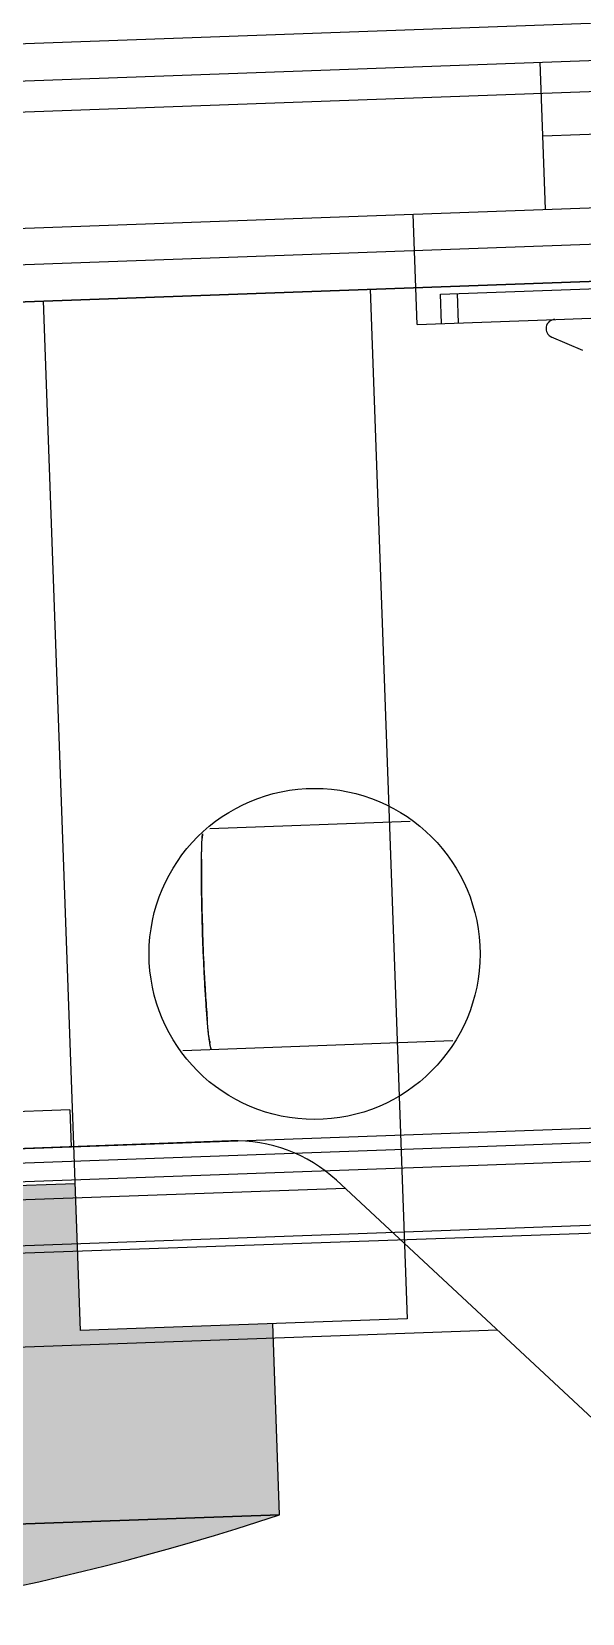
# Model space of a CAD drawing. Header units: millimetres. Extents: x 8884 to 18446, y 10737 to 16556.
# Drawn here: x 11246.363 to 11247.112, y 15461.545 to 15463.694 of the extents above; entities that cross this region are included whole.
import ezdxf

# ---------------------------------------------------------------- set-up
doc = ezdxf.new("R2010")
doc.units = ezdxf.units.MM
for name, color, linetype in [('ENSAMBLES', 7, 'Continuous'), ('FEATURES', 7, 'Continuous'), ('ZMATERIEL', 7, 'Continuous')]:
    doc.layers.add(name, color=color, linetype=linetype)

msp = doc.modelspace()

# ---------------------------------------------------------------- hatches: boundary and pattern name
at = {"layer": 'ZMATERIEL'}
for points in [[(11244.9968, 15462.0777), (11245.004, 15461.8778), (11244.7424, 15461.8684), (11244.7517, 15461.6086), (11246.7005, 15461.6786), (11246.6911, 15461.9385), (11246.4295, 15461.9291), (11246.4224, 15462.1289)], [(11246.7005, 15461.6786), (11246.7005, 15461.6786), (11244.7517, 15461.6086), (11244.7517, 15461.6086, 0.070709), (11245.7311, 15461.5037, 0.070709)]]:
    msp.add_hatch(color=252, dxfattribs=at).paths.add_polyline_path(points)

# ---------------------------------------------------------------- linework, layer by layer
at = {"color": 252, "linetype": 'Continuous'}
for p, q in [((11245.4973, 15463.5966, 84.487), (11248.9685, 15463.7215, 84.487)), ((11247.062, 15463.4528, 84.487), (11247.0548, 15463.6527, 84.487)), ((11236.688, 15463.2378, 84.487), (11247.1812, 15463.6152, 84.487)), ((11247.0584, 15463.5527, 84.487), (11248.0577, 15463.5887, 84.487)), ((11228.9237, 15462.8005, 84.487), (11248.6759, 15463.5108, 84.487)), ((11247.0763, 15463.3032, 84.487), (11247.1633, 15463.3063, 84.487)), ((11247.1129, 15463.2611, 84.487), (11247.0704, 15463.2791, 84.487)), ((11246.8779, 15462.6206, 84.487), (11246.6058, 15462.6108, 84.487)), ((11246.9362, 15462.3225, 84.487), (11246.569, 15462.3093, 84.487)), ((11246.4155, 15462.2288, 84.487), (11246.2157, 15462.2216, 84.487)), ((11246.4155, 15462.2288, 84.487), (11246.4173, 15462.1788, 84.487)), ((11246.6343, 15462.1866, 84.487), (11245.8177, 15462.1572, 84.487)), ((11246.7896, 15462.1221, 84.487), (11234.5275, 15461.6811, 84.487)), ((11247.2777, 15461.668, 84.487), (11246.7778, 15462.1331, 84.487)), ((11246.9967, 15461.9294, 84.487), (11234.5347, 15461.4813, 84.487))]:
    msp.add_line(p, q, dxfattribs=at)
msp.add_circle((11246.7481, 15462.4408, 84.487), 0.225, dxfattribs=at)
for centre, radius, start, end in [((11247.0753, 15463.2907, 84.487), 0.0125, 92.0597, 247.0597), ((11246.7581, 15462.5871, 84.487), 0.1632, 174.8683, 176.1121), ((11246.6989, 15462.5924, 84.487), 0.1038, 173.5946, 174.8639), ((11247.8107, 15462.5549, 84.487), 1.2165, 179.3174, 179.7701), ((11248.575, 15462.5541, 84.487), 1.9808, 179.8352, 180.8175), ((11249.1439, 15462.5616, 84.487), 2.5497, 180.8018, 181.1124), ((11249.6962, 15462.5727, 84.487), 3.1021, 181.1204, 182.0748), ((11249.6962, 15462.5711, 84.487), 3.1021, 182.0445, 182.9989), ((11249.1446, 15462.5425, 84.487), 2.5497, 183.0069, 183.3175), ((11248.4054, 15462.4977, 84.487), 1.8091, 183.2552, 184.3307), ((11247.8144, 15462.4533, 84.487), 1.2165, 184.3492, 184.8019), ((11246.7668, 15462.3456, 84.487), 0.1632, 188.0072, 189.251), ((11246.6415, 15461.9867, 84.487), 0.2, 47.0597, 92.0597)]:
    msp.add_arc(centre, radius, start, end, dxfattribs=at)
for points, start_tangent, end_tangent in [([(11246.5961, 15462.4604, 84.487), (11246.5948, 15462.5068, 84.487), (11246.5942, 15462.5487, 84.487), (11246.5946, 15462.5819, 84.487), (11246.5957, 15462.6032, 84.487)], (-0.03594, 0.999354), (0.103644, 0.994614)), ([(11246.5943, 15462.5694, 84.487), (11246.5945, 15462.578, 84.487), (11246.5953, 15462.5982, 84.487)], (0.012088, 0.999927), (0.068665, 0.99764)), ([(11246.6083, 15462.3107, 84.487), (11246.6076, 15462.3114, 84.487), (11246.6069, 15462.3136, 84.487), (11246.6061, 15462.3171, 84.487), (11246.6053, 15462.3221, 84.487), (11246.6036, 15462.3359, 84.487), (11246.6019, 15462.3545, 84.487), (11246.6003, 15462.3772, 84.487), (11246.5987, 15462.403, 84.487), (11246.5973, 15462.4312, 84.487), (11246.5961, 15462.4604, 84.487)], (-0.999354, -0.03594), (-0.03594, 0.999354)), ([(11246.6052, 15462.3229, 84.487), (11246.6044, 15462.3286, 84.487), (11246.6022, 15462.3515, 84.487)], (-0.140152, 0.99013), (-0.083885, 0.996475)), ([(11246.6083, 15462.3107, 84.487), (11246.6071, 15462.3129, 84.487), (11246.6057, 15462.3194, 84.487)], (-0.999354, -0.03594), (-0.161613, 0.986854))]:
    msp.add_spline(points, degree=3, dxfattribs=dict(at, start_tangent=start_tangent, end_tangent=end_tangent))
at = {"layer": 'ENSAMBLES', "color": 252, "linetype": 'Continuous'}
for p, q in [((11248.5002, 15463.4545, 84.487), (11235.2962, 15462.9796, 84.487)), ((11246.8874, 15463.2964, 84.487), (11246.8821, 15463.4463, 84.487)), ((11246.9194, 15463.3376, 84.487), (11247.3163, 15463.3519, 84.487)), ((11246.9208, 15463.2976, 84.487), (11246.9194, 15463.3376, 84.487)), ((11246.9437, 15463.2984, 84.487), (11246.9423, 15463.3384, 84.487)), ((11246.8874, 15463.2964, 84.487), (11247.0763, 15463.3032, 84.487)), ((11234.0209, 15461.733, 84.487), (11248.532, 15462.2548, 84.487)), ((11248.3503, 15462.116, 84.487), (11233.6598, 15461.5877, 84.487))]:
    msp.add_line(p, q, dxfattribs=at)
msp.add_arc((12113.463, -9387.026, 84.487), 24864.1843, 91.99331884, 92.02779769, dxfattribs=at)
at = {"layer": 'FEATURES', "color": 252, "linetype": 'Continuous'}
for p, q in [((11248.476, 15462.2328, 84.487), (11235.3233, 15461.7598, 84.487)), ((11235.2675, 15461.7328, 84.487), (11248.2501, 15462.1997, 84.487))]:
    msp.add_line(p, q, dxfattribs=at)
at = {"layer": 'ZMATERIEL', "color": 252, "linetype": 'Continuous'}
for p, q in [((11247.3903, 15463.3645, 84.487), (11243.9426, 15463.2405, 84.487)), ((11243.9426, 15463.2405, 84.487), (11247.3903, 15463.3645, 84.487)), ((11246.8235, 15463.3441, 84.487), (11246.8738, 15461.945, 84.487)), ((11246.8235, 15463.3441, 84.487), (11246.8738, 15461.945, 84.487)), ((11246.3792, 15463.3282, 84.487), (11246.4295, 15461.9291, 84.487)), ((11246.3792, 15463.3282, 84.487), (11246.4295, 15461.9291, 84.487)), ((11244.9968, 15462.0777, 84.487), (11246.4224, 15462.1289, 84.487)), ((11244.9968, 15462.0777, 84.487), (11246.4224, 15462.1289, 84.487)), ((11246.8738, 15461.945, 84.487), (11246.4295, 15461.9291, 84.487)), ((11246.8738, 15461.945, 84.487), (11246.4295, 15461.9291, 84.487)), ((11246.7005, 15461.6786, 84.487), (11246.6911, 15461.9385, 84.487)), ((11244.7517, 15461.6086, 84.487), (11246.7005, 15461.6786, 84.487)), ((11246.7005, 15461.6786, 84.487), (11244.7517, 15461.6086, 84.487))]:
    msp.add_line(p, q, dxfattribs=at)
at = {"layer": 'ZMATERIEL', "color": 252, "linetype": 'Continuous', "ltscale": 70, "elevation": 84.487}
msp.add_lwpolyline([(11236.4235, 15465.7219), (11247.7162, 15466.128), (11247.8025, 15463.7296), (11236.5098, 15463.3234)], close=True, dxfattribs=at)
at = {"layer": 'ZMATERIEL', "color": 252, "linetype": 'Continuous'}
msp.add_arc((11245.6003, 15465.0012, 84.487), 3.5, 272.1417, 288.3201, dxfattribs=at)

doc.saveas('drawing.dxf')
